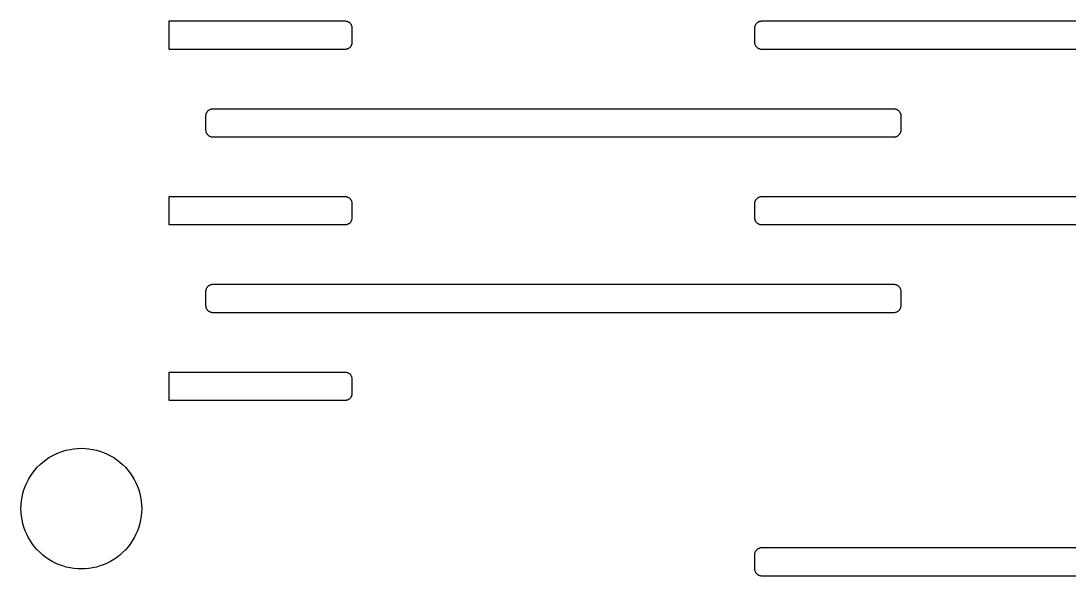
# Model space of a CAD drawing. Header units: metres. Extents: x -216 to 216, y -216 to 216.
# Drawn here: x -2.75 to 44.99, y -163.32 to -138.02 of the extents above; entities that cross this region are included whole.
import ezdxf

# ---------------------------------------------------------------- set-up
doc = ezdxf.new("R2010")
doc.units = ezdxf.units.M

msp = doc.modelspace()

# ---------------------------------------------------------------- linework, layer by layer
for p, q in [((4, -139.322), (4, -138.022)), ((4, -138.022), (12.0028, -138.022)), ((12.0028, -138.022), (12.0232, -138.023)), ((12.0232, -138.023), (12.0435, -138.025)), ((12.0435, -138.025), (12.0637, -138.028)), ((12.0637, -138.028), (12.0836, -138.032)), ((12.0836, -138.032), (12.1032, -138.038)), ((12.1032, -138.038), (12.1224, -138.045)), ((12.1224, -138.045), (12.1412, -138.053)), ((12.1412, -138.053), (12.1594, -138.062)), ((12.1594, -138.062), (12.1769, -138.073)), ((12.1769, -138.073), (12.1938, -138.084)), ((12.1938, -138.084), (12.2099, -138.097)), ((12.2099, -138.097), (12.2253, -138.11)), ((12.2253, -138.11), (12.2397, -138.125)), ((12.2397, -138.125), (12.2532, -138.14)), ((12.2532, -138.14), (12.2657, -138.156)), ((12.2657, -138.156), (12.2772, -138.173)), ((12.2772, -138.173), (12.2876, -138.191)), ((12.2876, -138.191), (12.2969, -138.209)), ((12.2969, -138.209), (12.305, -138.228)), ((12.305, -138.228), (12.3119, -138.247)), ((12.3119, -138.247), (12.3176, -138.266)), ((12.3176, -138.266), (12.322, -138.286)), ((12.322, -138.286), (12.3252, -138.306)), ((12.3252, -138.306), (12.3271, -138.327)), ((12.3271, -138.327), (12.3278, -138.347)), ((12.3278, -138.347), (12.3278, -138.997)), ((30.6778, -138.347), (30.6784, -138.327)), ((30.6778, -138.997), (30.6778, -138.347)), ((30.6784, -138.327), (30.6804, -138.306)), ((30.6804, -138.306), (30.6835, -138.286)), ((30.6835, -138.286), (30.688, -138.266)), ((30.688, -138.266), (30.6937, -138.247)), ((30.6937, -138.247), (30.7006, -138.228)), ((30.7006, -138.228), (30.7087, -138.209)), ((30.7087, -138.209), (30.718, -138.191)), ((30.718, -138.191), (30.7284, -138.173)), ((30.7284, -138.173), (30.7399, -138.156)), ((30.7399, -138.156), (30.7524, -138.14)), ((30.7524, -138.14), (30.7659, -138.125)), ((30.7659, -138.125), (30.7803, -138.11)), ((30.7803, -138.11), (30.7956, -138.097)), ((30.7956, -138.097), (30.8118, -138.084)), ((30.8118, -138.084), (30.8286, -138.073)), ((30.8286, -138.073), (30.8462, -138.062)), ((30.8462, -138.062), (30.8644, -138.053)), ((30.8644, -138.053), (30.8831, -138.045)), ((30.8831, -138.045), (30.9024, -138.038)), ((30.9024, -138.038), (30.922, -138.032)), ((30.922, -138.032), (30.9419, -138.028)), ((30.9419, -138.028), (30.9621, -138.025)), ((30.9621, -138.025), (30.9824, -138.023)), ((30.9824, -138.023), (31.0028, -138.022)), ((31.0028, -138.022), (62.0028, -138.022)), ((12.0028, -139.322), (4, -139.322)), ((12.0232, -139.322), (12.0028, -139.322)), ((12.0435, -139.32), (12.0232, -139.322)), ((12.0637, -139.316), (12.0435, -139.32)), ((12.0836, -139.312), (12.0637, -139.316)), ((12.1032, -139.306), (12.0836, -139.312)), ((12.1224, -139.299), (12.1032, -139.306)), ((12.1412, -139.291), (12.1224, -139.299)), ((12.1594, -139.282), (12.1412, -139.291)), ((12.1769, -139.272), (12.1594, -139.282)), ((12.1938, -139.26), (12.1769, -139.272)), ((12.2099, -139.248), (12.1938, -139.26)), ((12.2253, -139.234), (12.2099, -139.248)), ((12.2397, -139.22), (12.2253, -139.234)), ((12.2532, -139.204), (12.2397, -139.22)), ((12.2657, -139.188), (12.2532, -139.204)), ((12.2772, -139.171), (12.2657, -139.188)), ((12.2876, -139.154), (12.2772, -139.171)), ((12.2969, -139.136), (12.2876, -139.154)), ((12.305, -139.117), (12.2969, -139.136)), ((12.3119, -139.098), (12.305, -139.117)), ((12.3176, -139.078), (12.3119, -139.098)), ((12.322, -139.058), (12.3176, -139.078)), ((12.3252, -139.038), (12.322, -139.058)), ((12.3271, -139.018), (12.3252, -139.038)), ((12.3278, -138.997), (12.3271, -139.018)), ((30.6784, -139.018), (30.6778, -138.997)), ((30.6804, -139.038), (30.6784, -139.018)), ((30.6835, -139.058), (30.6804, -139.038)), ((30.688, -139.078), (30.6835, -139.058)), ((30.6937, -139.098), (30.688, -139.078)), ((30.7006, -139.117), (30.6937, -139.098)), ((30.7087, -139.136), (30.7006, -139.117)), ((30.718, -139.154), (30.7087, -139.136)), ((30.7284, -139.171), (30.718, -139.154)), ((30.7399, -139.188), (30.7284, -139.171)), ((30.7524, -139.204), (30.7399, -139.188)), ((30.7659, -139.22), (30.7524, -139.204)), ((30.7803, -139.234), (30.7659, -139.22)), ((30.7956, -139.248), (30.7803, -139.234)), ((30.8118, -139.26), (30.7956, -139.248)), ((30.8286, -139.272), (30.8118, -139.26)), ((30.8462, -139.282), (30.8286, -139.272)), ((30.8644, -139.291), (30.8462, -139.282)), ((30.8831, -139.299), (30.8644, -139.291)), ((30.9024, -139.306), (30.8831, -139.299)), ((30.922, -139.312), (30.9024, -139.306)), ((30.9419, -139.316), (30.922, -139.312)), ((30.9621, -139.32), (30.9419, -139.316)), ((30.9824, -139.322), (30.9621, -139.32)), ((31.0028, -139.322), (30.9824, -139.322)), ((62.0028, -139.322), (31.0028, -139.322)), ((5.688, -142.266), (5.6937, -142.247)), ((5.6937, -142.247), (5.70061, -142.228)), ((5.70061, -142.228), (5.70872, -142.209)), ((5.70872, -142.209), (5.71799, -142.191)), ((5.71799, -142.191), (5.72838, -142.173)), ((5.72838, -142.173), (5.73987, -142.156)), ((5.73987, -142.156), (5.75238, -142.14)), ((5.75238, -142.14), (5.76587, -142.125)), ((5.76587, -142.125), (5.78032, -142.11)), ((5.78032, -142.11), (5.79562, -142.097)), ((5.79562, -142.097), (5.81177, -142.084)), ((5.81177, -142.084), (5.82864, -142.073)), ((5.82864, -142.073), (5.84622, -142.062)), ((5.84622, -142.062), (5.86441, -142.053)), ((5.86441, -142.053), (5.88315, -142.045)), ((5.88315, -142.045), (5.90236, -142.038)), ((5.90236, -142.038), (5.92197, -142.032)), ((5.92197, -142.032), (5.94189, -142.028)), ((5.94189, -142.028), (5.96205, -142.025)), ((5.96205, -142.025), (5.98239, -142.023)), ((5.98239, -142.023), (6.00279, -142.022)), ((6.00279, -142.022), (37.0028, -142.022)), ((37.0028, -142.022), (37.0232, -142.023)), ((37.0232, -142.023), (37.0435, -142.025)), ((37.0435, -142.025), (37.0637, -142.028)), ((37.0637, -142.028), (37.0836, -142.032)), ((37.0836, -142.032), (37.1032, -142.038)), ((37.1032, -142.038), (37.1224, -142.045)), ((37.1224, -142.045), (37.1412, -142.053)), ((37.1412, -142.053), (37.1594, -142.062)), ((37.1594, -142.062), (37.1769, -142.073)), ((37.1769, -142.073), (37.1938, -142.084)), ((37.1938, -142.084), (37.21, -142.097)), ((37.21, -142.097), (37.2253, -142.11)), ((37.2253, -142.11), (37.2397, -142.125)), ((37.2397, -142.125), (37.2532, -142.14)), ((37.2532, -142.14), (37.2657, -142.156)), ((37.2657, -142.156), (37.2772, -142.173)), ((37.2772, -142.173), (37.2876, -142.191)), ((37.2876, -142.191), (37.2969, -142.209)), ((37.2969, -142.209), (37.305, -142.228)), ((37.305, -142.228), (37.3119, -142.247)), ((37.3119, -142.247), (37.3176, -142.266)), ((5.6778, -142.347), (5.67844, -142.327)), ((5.6778, -142.997), (5.6778, -142.347)), ((5.67844, -142.327), (5.68036, -142.306)), ((5.68036, -142.306), (5.68355, -142.286)), ((5.68355, -142.286), (5.688, -142.266)), ((37.3176, -142.266), (37.322, -142.286)), ((37.322, -142.286), (37.3252, -142.306)), ((37.3252, -142.306), (37.3271, -142.327)), ((37.3271, -142.327), (37.3278, -142.347)), ((37.3278, -142.347), (37.3278, -142.997)), ((5.67844, -143.018), (5.6778, -142.997)), ((5.68036, -143.038), (5.67844, -143.018)), ((5.68355, -143.058), (5.68036, -143.038)), ((5.688, -143.078), (5.68355, -143.058)), ((5.6937, -143.098), (5.688, -143.078)), ((5.70061, -143.117), (5.6937, -143.098)), ((5.70872, -143.136), (5.70061, -143.117)), ((5.71799, -143.154), (5.70872, -143.136)), ((5.72838, -143.171), (5.71799, -143.154)), ((5.73987, -143.188), (5.72838, -143.171)), ((5.75238, -143.204), (5.73987, -143.188)), ((5.76587, -143.22), (5.75238, -143.204)), ((5.78032, -143.234), (5.76587, -143.22)), ((37.2397, -143.22), (37.2253, -143.234)), ((37.2532, -143.204), (37.2397, -143.22)), ((37.2657, -143.188), (37.2532, -143.204)), ((37.2772, -143.171), (37.2657, -143.188)), ((37.2876, -143.154), (37.2772, -143.171)), ((37.2969, -143.136), (37.2876, -143.154)), ((37.305, -143.117), (37.2969, -143.136)), ((37.3119, -143.098), (37.305, -143.117)), ((37.3176, -143.078), (37.3119, -143.098)), ((37.322, -143.058), (37.3176, -143.078)), ((37.3252, -143.038), (37.322, -143.058)), ((37.3271, -143.018), (37.3252, -143.038)), ((37.3278, -142.997), (37.3271, -143.018)), ((5.79562, -143.248), (5.78032, -143.234)), ((5.81177, -143.26), (5.79562, -143.248)), ((5.82864, -143.272), (5.81177, -143.26)), ((5.84622, -143.282), (5.82864, -143.272)), ((5.86441, -143.291), (5.84622, -143.282)), ((5.88315, -143.299), (5.86441, -143.291)), ((5.90236, -143.306), (5.88315, -143.299)), ((5.92197, -143.312), (5.90236, -143.306)), ((5.94189, -143.316), (5.92197, -143.312)), ((5.96205, -143.32), (5.94189, -143.316)), ((5.98239, -143.322), (5.96205, -143.32)), ((6.00279, -143.322), (5.98239, -143.322)), ((37.0028, -143.322), (6.00279, -143.322)), ((37.0232, -143.322), (37.0028, -143.322)), ((37.0435, -143.32), (37.0232, -143.322)), ((37.0637, -143.316), (37.0435, -143.32)), ((37.0836, -143.312), (37.0637, -143.316)), ((37.1032, -143.306), (37.0836, -143.312)), ((37.1224, -143.299), (37.1032, -143.306)), ((37.1412, -143.291), (37.1224, -143.299)), ((37.1594, -143.282), (37.1412, -143.291)), ((37.1769, -143.272), (37.1594, -143.282)), ((37.1938, -143.26), (37.1769, -143.272)), ((37.21, -143.248), (37.1938, -143.26)), ((37.2253, -143.234), (37.21, -143.248)), ((4, -147.322), (4, -146.022)), ((4, -146.022), (12.0028, -146.022)), ((12.0028, -146.022), (12.0232, -146.023)), ((12.0232, -146.023), (12.0435, -146.025)), ((12.0435, -146.025), (12.0637, -146.028)), ((12.0637, -146.028), (12.0836, -146.032)), ((12.0836, -146.032), (12.1032, -146.038)), ((12.1032, -146.038), (12.1224, -146.045)), ((12.1224, -146.045), (12.1412, -146.053)), ((12.1412, -146.053), (12.1594, -146.062)), ((12.1594, -146.062), (12.1769, -146.073)), ((12.1769, -146.073), (12.1938, -146.084)), ((12.1938, -146.084), (12.2099, -146.097)), ((30.7956, -146.097), (30.8118, -146.084)), ((30.8118, -146.084), (30.8286, -146.073)), ((30.8286, -146.073), (30.8462, -146.062)), ((30.8462, -146.062), (30.8644, -146.053)), ((30.8644, -146.053), (30.8831, -146.045)), ((30.8831, -146.045), (30.9024, -146.038)), ((30.9024, -146.038), (30.922, -146.032)), ((30.922, -146.032), (30.9419, -146.028)), ((30.9419, -146.028), (30.9621, -146.025)), ((30.9621, -146.025), (30.9824, -146.023)), ((30.9824, -146.023), (31.0028, -146.022)), ((31.0028, -146.022), (55.445, -146.022)), ((12.2099, -146.097), (12.2253, -146.11)), ((12.2253, -146.11), (12.2397, -146.125)), ((12.2397, -146.125), (12.2532, -146.14)), ((12.2532, -146.14), (12.2657, -146.156)), ((12.2657, -146.156), (12.2772, -146.173)), ((12.2772, -146.173), (12.2876, -146.191)), ((12.2876, -146.191), (12.2969, -146.209)), ((12.2969, -146.209), (12.305, -146.228)), ((12.305, -146.228), (12.3119, -146.247)), ((12.3119, -146.247), (12.3176, -146.266)), ((12.3176, -146.266), (12.322, -146.286)), ((12.322, -146.286), (12.3252, -146.306)), ((12.3252, -146.306), (12.3271, -146.327)), ((12.3271, -146.327), (12.3278, -146.347)), ((12.3278, -146.347), (12.3278, -146.997)), ((30.6778, -146.347), (30.6784, -146.327)), ((30.6778, -146.997), (30.6778, -146.347)), ((30.6784, -146.327), (30.6804, -146.306)), ((30.6804, -146.306), (30.6835, -146.286)), ((30.6835, -146.286), (30.688, -146.266)), ((30.688, -146.266), (30.6937, -146.247)), ((30.6937, -146.247), (30.7006, -146.228)), ((30.7006, -146.228), (30.7087, -146.209)), ((30.7087, -146.209), (30.718, -146.191)), ((30.718, -146.191), (30.7284, -146.173)), ((30.7284, -146.173), (30.7399, -146.156)), ((30.7399, -146.156), (30.7524, -146.14)), ((30.7524, -146.14), (30.7659, -146.125)), ((30.7659, -146.125), (30.7803, -146.11)), ((30.7803, -146.11), (30.7956, -146.097)), ((12.3252, -147.038), (12.322, -147.058)), ((12.3271, -147.018), (12.3252, -147.038)), ((12.3278, -146.997), (12.3271, -147.018)), ((30.6784, -147.018), (30.6778, -146.997)), ((30.6804, -147.038), (30.6784, -147.018)), ((30.6835, -147.058), (30.6804, -147.038)), ((12.0028, -147.322), (4, -147.322)), ((12.0232, -147.322), (12.0028, -147.322)), ((12.0435, -147.32), (12.0232, -147.322)), ((12.0637, -147.316), (12.0435, -147.32)), ((12.0836, -147.312), (12.0637, -147.316)), ((12.1032, -147.306), (12.0836, -147.312)), ((12.1224, -147.299), (12.1032, -147.306)), ((12.1412, -147.291), (12.1224, -147.299)), ((12.1594, -147.282), (12.1412, -147.291)), ((12.1769, -147.272), (12.1594, -147.282)), ((12.1938, -147.26), (12.1769, -147.272)), ((12.2099, -147.248), (12.1938, -147.26)), ((12.2253, -147.234), (12.2099, -147.248)), ((12.2397, -147.22), (12.2253, -147.234)), ((12.2532, -147.204), (12.2397, -147.22)), ((12.2657, -147.188), (12.2532, -147.204)), ((12.2772, -147.171), (12.2657, -147.188)), ((12.2876, -147.154), (12.2772, -147.171)), ((12.2969, -147.136), (12.2876, -147.154)), ((12.305, -147.117), (12.2969, -147.136)), ((12.3119, -147.098), (12.305, -147.117)), ((12.3176, -147.078), (12.3119, -147.098)), ((12.322, -147.058), (12.3176, -147.078)), ((30.688, -147.078), (30.6835, -147.058)), ((30.6937, -147.098), (30.688, -147.078)), ((30.7006, -147.117), (30.6937, -147.098)), ((30.7087, -147.136), (30.7006, -147.117)), ((30.718, -147.154), (30.7087, -147.136)), ((30.7284, -147.171), (30.718, -147.154)), ((30.7399, -147.188), (30.7284, -147.171)), ((30.7524, -147.204), (30.7399, -147.188)), ((30.7659, -147.22), (30.7524, -147.204)), ((30.7803, -147.234), (30.7659, -147.22)), ((30.7956, -147.248), (30.7803, -147.234)), ((30.8118, -147.26), (30.7956, -147.248)), ((30.8286, -147.272), (30.8118, -147.26)), ((30.8462, -147.282), (30.8286, -147.272)), ((30.8644, -147.291), (30.8462, -147.282)), ((30.8831, -147.299), (30.8644, -147.291)), ((30.9024, -147.306), (30.8831, -147.299)), ((30.922, -147.312), (30.9024, -147.306)), ((30.9419, -147.316), (30.922, -147.312)), ((30.9621, -147.32), (30.9419, -147.316)), ((30.9824, -147.322), (30.9621, -147.32)), ((31.0028, -147.322), (30.9824, -147.322)), ((51.8341, -147.322), (31.0028, -147.322)), ((5.6778, -150.347), (5.67844, -150.327)), ((5.6778, -150.997), (5.6778, -150.347)), ((5.67844, -150.327), (5.68036, -150.306)), ((5.68036, -150.306), (5.68355, -150.286)), ((5.68355, -150.286), (5.688, -150.266)), ((5.688, -150.266), (5.6937, -150.247)), ((5.6937, -150.247), (5.70061, -150.228)), ((5.70061, -150.228), (5.70872, -150.209)), ((5.70872, -150.209), (5.71799, -150.191)), ((5.71799, -150.191), (5.72838, -150.173)), ((5.72838, -150.173), (5.73987, -150.156)), ((5.73987, -150.156), (5.75238, -150.14)), ((5.75238, -150.14), (5.76587, -150.125)), ((5.76587, -150.125), (5.78032, -150.11)), ((5.78032, -150.11), (5.79562, -150.097)), ((5.79562, -150.097), (5.81177, -150.084)), ((5.81177, -150.084), (5.82864, -150.073)), ((5.82864, -150.073), (5.84622, -150.062)), ((5.84622, -150.062), (5.86441, -150.053)), ((5.86441, -150.053), (5.88315, -150.045)), ((5.88315, -150.045), (5.90236, -150.038)), ((5.90236, -150.038), (5.92197, -150.032)), ((5.92197, -150.032), (5.94189, -150.028)), ((5.94189, -150.028), (5.96205, -150.025)), ((5.96205, -150.025), (5.98239, -150.023)), ((5.98239, -150.023), (6.00279, -150.022)), ((6.00279, -150.022), (37.0028, -150.022)), ((37.0028, -150.022), (37.0232, -150.023)), ((37.0232, -150.023), (37.0435, -150.025)), ((37.0435, -150.025), (37.0637, -150.028)), ((37.0637, -150.028), (37.0836, -150.032)), ((37.0836, -150.032), (37.1032, -150.038)), ((37.1032, -150.038), (37.1224, -150.045)), ((37.1224, -150.045), (37.1412, -150.053)), ((37.1412, -150.053), (37.1594, -150.062)), ((37.1594, -150.062), (37.1769, -150.073)), ((37.1769, -150.073), (37.1938, -150.084)), ((37.1938, -150.084), (37.21, -150.097)), ((37.21, -150.097), (37.2253, -150.11)), ((37.2253, -150.11), (37.2397, -150.125)), ((37.2397, -150.125), (37.2532, -150.14)), ((37.2532, -150.14), (37.2657, -150.156)), ((37.2657, -150.156), (37.2772, -150.173)), ((37.2772, -150.173), (37.2876, -150.191)), ((37.2876, -150.191), (37.2969, -150.209)), ((37.2969, -150.209), (37.305, -150.228)), ((37.305, -150.228), (37.3119, -150.247)), ((37.3119, -150.247), (37.3176, -150.266)), ((37.3176, -150.266), (37.322, -150.286)), ((37.322, -150.286), (37.3252, -150.306)), ((37.3252, -150.306), (37.3271, -150.327)), ((37.3271, -150.327), (37.3278, -150.347)), ((37.3278, -150.347), (37.3278, -150.997)), ((5.67844, -151.018), (5.6778, -150.997)), ((5.68036, -151.038), (5.67844, -151.018)), ((5.68355, -151.058), (5.68036, -151.038)), ((5.688, -151.078), (5.68355, -151.058)), ((5.6937, -151.098), (5.688, -151.078)), ((5.70061, -151.117), (5.6937, -151.098)), ((5.70872, -151.136), (5.70061, -151.117)), ((5.71799, -151.154), (5.70872, -151.136)), ((5.72838, -151.171), (5.71799, -151.154)), ((5.73987, -151.188), (5.72838, -151.171)), ((5.75238, -151.204), (5.73987, -151.188)), ((5.76587, -151.22), (5.75238, -151.204)), ((5.78032, -151.234), (5.76587, -151.22)), ((5.79562, -151.248), (5.78032, -151.234)), ((5.81177, -151.26), (5.79562, -151.248)), ((5.82864, -151.272), (5.81177, -151.26)), ((5.84622, -151.282), (5.82864, -151.272)), ((5.86441, -151.291), (5.84622, -151.282)), ((5.88315, -151.299), (5.86441, -151.291)), ((5.90236, -151.306), (5.88315, -151.299)), ((5.92197, -151.312), (5.90236, -151.306)), ((5.94189, -151.316), (5.92197, -151.312)), ((5.96205, -151.32), (5.94189, -151.316)), ((5.98239, -151.322), (5.96205, -151.32)), ((6.00279, -151.322), (5.98239, -151.322)), ((37.0028, -151.322), (6.00279, -151.322)), ((37.0232, -151.322), (37.0028, -151.322)), ((37.0435, -151.32), (37.0232, -151.322)), ((37.0637, -151.316), (37.0435, -151.32)), ((37.0836, -151.312), (37.0637, -151.316)), ((37.1032, -151.306), (37.0836, -151.312)), ((37.1224, -151.299), (37.1032, -151.306)), ((37.1412, -151.291), (37.1224, -151.299)), ((37.1594, -151.282), (37.1412, -151.291)), ((37.1769, -151.272), (37.1594, -151.282)), ((37.1938, -151.26), (37.1769, -151.272)), ((37.21, -151.248), (37.1938, -151.26)), ((37.2253, -151.234), (37.21, -151.248)), ((37.2397, -151.22), (37.2253, -151.234)), ((37.2532, -151.204), (37.2397, -151.22)), ((37.2657, -151.188), (37.2532, -151.204)), ((37.2772, -151.171), (37.2657, -151.188)), ((37.2876, -151.154), (37.2772, -151.171)), ((37.2969, -151.136), (37.2876, -151.154)), ((37.305, -151.117), (37.2969, -151.136)), ((37.3119, -151.098), (37.305, -151.117)), ((37.3176, -151.078), (37.3119, -151.098)), ((37.322, -151.058), (37.3176, -151.078)), ((37.3252, -151.038), (37.322, -151.058)), ((37.3271, -151.018), (37.3252, -151.038)), ((37.3278, -150.997), (37.3271, -151.018)), ((4, -155.322), (4, -154.022)), ((4, -154.022), (12.0028, -154.022)), ((12.0028, -154.022), (12.0232, -154.023)), ((12.0232, -154.023), (12.0435, -154.025)), ((12.0435, -154.025), (12.0637, -154.028)), ((12.0637, -154.028), (12.0836, -154.032)), ((12.0836, -154.032), (12.1032, -154.038)), ((12.1032, -154.038), (12.1224, -154.045)), ((12.1224, -154.045), (12.1412, -154.053)), ((12.1412, -154.053), (12.1594, -154.062)), ((12.1594, -154.062), (12.1769, -154.073)), ((12.1769, -154.073), (12.1938, -154.084)), ((12.1938, -154.084), (12.2099, -154.097)), ((12.2099, -154.097), (12.2253, -154.11)), ((12.2253, -154.11), (12.2397, -154.125)), ((12.2397, -154.125), (12.2532, -154.14)), ((12.2532, -154.14), (12.2657, -154.156)), ((12.2657, -154.156), (12.2772, -154.173)), ((12.2772, -154.173), (12.2876, -154.191)), ((12.2876, -154.191), (12.2969, -154.209)), ((12.2969, -154.209), (12.305, -154.228)), ((12.305, -154.228), (12.3119, -154.247)), ((12.3119, -154.247), (12.3176, -154.266)), ((12.3176, -154.266), (12.322, -154.286)), ((12.322, -154.286), (12.3252, -154.306)), ((12.3252, -154.306), (12.3271, -154.327)), ((12.3271, -154.327), (12.3278, -154.347)), ((12.3278, -154.347), (12.3278, -154.997)), ((12.2876, -155.154), (12.2772, -155.171)), ((12.2969, -155.136), (12.2876, -155.154)), ((12.305, -155.117), (12.2969, -155.136)), ((12.3119, -155.098), (12.305, -155.117)), ((12.3176, -155.078), (12.3119, -155.098)), ((12.322, -155.058), (12.3176, -155.078)), ((12.3252, -155.038), (12.322, -155.058)), ((12.3271, -155.018), (12.3252, -155.038)), ((12.3278, -154.997), (12.3271, -155.018)), ((12.0028, -155.322), (4, -155.322)), ((12.0232, -155.322), (12.0028, -155.322)), ((12.0435, -155.32), (12.0232, -155.322)), ((12.0637, -155.316), (12.0435, -155.32)), ((12.0836, -155.312), (12.0637, -155.316)), ((12.1032, -155.306), (12.0836, -155.312)), ((12.1224, -155.299), (12.1032, -155.306)), ((12.1412, -155.291), (12.1224, -155.299)), ((12.1594, -155.282), (12.1412, -155.291)), ((12.1769, -155.272), (12.1594, -155.282)), ((12.1938, -155.26), (12.1769, -155.272)), ((12.2099, -155.248), (12.1938, -155.26)), ((12.2253, -155.234), (12.2099, -155.248)), ((12.2397, -155.22), (12.2253, -155.234)), ((12.2532, -155.204), (12.2397, -155.22)), ((12.2657, -155.188), (12.2532, -155.204)), ((12.2772, -155.171), (12.2657, -155.188)), ((-0.51529, -157.547), (-0.34467, -157.52)), ((-0.34467, -157.52), (-0.17267, -157.503)), ((-0.17267, -157.503), (0, -157.498)), ((0, -157.498), (0.17267, -157.503)), ((0.17267, -157.503), (0.34467, -157.52)), ((0.34467, -157.52), (0.51529, -157.547)), ((-1.61641, -158.023), (-1.47351, -157.926)), ((-1.47351, -157.926), (-1.32481, -157.838)), ((-1.32481, -157.838), (-1.17088, -157.76)), ((-1.17088, -157.76), (-1.01233, -157.691)), ((-1.01233, -157.691), (-0.84979, -157.632)), ((-0.84979, -157.632), (-0.68388, -157.584)), ((-0.68388, -157.584), (-0.51529, -157.547)), ((0.51529, -157.547), (0.68388, -157.584)), ((0.68388, -157.584), (0.84979, -157.632)), ((0.84979, -157.632), (1.01233, -157.691)), ((1.01233, -157.691), (1.17088, -157.76)), ((1.17088, -157.76), (1.32481, -157.838)), ((1.32481, -157.838), (1.47351, -157.926)), ((1.47351, -157.926), (1.61641, -158.023)), ((-2.22479, -158.631), (-2.1189, -158.495)), ((-2.1189, -158.495), (-2.00465, -158.365)), ((-2.00465, -158.365), (-1.88249, -158.243)), ((-1.88249, -158.243), (-1.75291, -158.129)), ((-1.75291, -158.129), (-1.61641, -158.023)), ((1.61641, -158.023), (1.75291, -158.129)), ((1.75291, -158.129), (1.88249, -158.243)), ((1.88249, -158.243), (2.00465, -158.365)), ((2.00465, -158.365), (2.1189, -158.495)), ((2.1189, -158.495), (2.22479, -158.631)), ((-2.48827, -159.077), (-2.40984, -158.923)), ((-2.40984, -158.923), (-2.3219, -158.774)), ((-2.3219, -158.774), (-2.22479, -158.631)), ((2.22479, -158.631), (2.3219, -158.774)), ((2.3219, -158.774), (2.40984, -158.923)), ((2.40984, -158.923), (2.48827, -159.077)), ((-2.66359, -159.564), (-2.6154, -159.398)), ((-2.6154, -159.398), (-2.55688, -159.236)), ((-2.55688, -159.236), (-2.48827, -159.077)), ((2.48827, -159.077), (2.55688, -159.236)), ((2.55688, -159.236), (2.6154, -159.398)), ((2.6154, -159.398), (2.66359, -159.564)), ((-2.74457, -160.075), (-2.7283, -159.903)), ((-2.7283, -159.903), (-2.70128, -159.733)), ((-2.70128, -159.733), (-2.66359, -159.564)), ((2.66359, -159.564), (2.70128, -159.733)), ((2.70128, -159.733), (2.7283, -159.903)), ((2.7283, -159.903), (2.74457, -160.075)), ((-2.75, -160.248), (-2.74457, -160.075)), ((-2.74457, -160.421), (-2.75, -160.248)), ((2.74457, -160.075), (2.75, -160.248)), ((2.75, -160.248), (2.74457, -160.421)), ((-2.7283, -160.593), (-2.74457, -160.421)), ((-2.70128, -160.763), (-2.7283, -160.593)), ((-2.66359, -160.932), (-2.70128, -160.763)), ((2.70128, -160.763), (2.66359, -160.932)), ((2.7283, -160.593), (2.70128, -160.763)), ((2.74457, -160.421), (2.7283, -160.593)), ((-2.6154, -161.098), (-2.66359, -160.932)), ((-2.55688, -161.26), (-2.6154, -161.098)), ((-2.48827, -161.419), (-2.55688, -161.26)), ((2.55688, -161.26), (2.48827, -161.419)), ((2.6154, -161.098), (2.55688, -161.26)), ((2.66359, -160.932), (2.6154, -161.098)), ((-2.40984, -161.573), (-2.48827, -161.419)), ((-2.3219, -161.721), (-2.40984, -161.573)), ((-2.22479, -161.864), (-2.3219, -161.721)), ((2.3219, -161.721), (2.22479, -161.864)), ((2.40984, -161.573), (2.3219, -161.721)), ((2.48827, -161.419), (2.40984, -161.573)), ((-2.1189, -162.001), (-2.22479, -161.864)), ((-2.00465, -162.13), (-2.1189, -162.001)), ((-1.88249, -162.253), (-2.00465, -162.13)), ((-1.75291, -162.367), (-1.88249, -162.253)), ((1.88249, -162.253), (1.75291, -162.367)), ((2.00465, -162.13), (1.88249, -162.253)), ((2.1189, -162.001), (2.00465, -162.13)), ((2.22479, -161.864), (2.1189, -162.001)), ((30.6784, -162.327), (30.6804, -162.306)), ((30.6804, -162.306), (30.6835, -162.286)), ((30.6835, -162.286), (30.688, -162.266)), ((30.688, -162.266), (30.6937, -162.247)), ((30.6937, -162.247), (30.7006, -162.228)), ((30.7006, -162.228), (30.7087, -162.209)), ((30.7087, -162.209), (30.718, -162.191)), ((30.718, -162.191), (30.7284, -162.173)), ((30.7284, -162.173), (30.7399, -162.156)), ((30.7399, -162.156), (30.7524, -162.14)), ((30.7524, -162.14), (30.7659, -162.125)), ((30.7659, -162.125), (30.7803, -162.11)), ((30.7803, -162.11), (30.7956, -162.097)), ((30.7956, -162.097), (30.8118, -162.084)), ((30.8118, -162.084), (30.8286, -162.073)), ((30.8286, -162.073), (30.8462, -162.062)), ((30.8462, -162.062), (30.8644, -162.053)), ((30.8644, -162.053), (30.8831, -162.045)), ((30.8831, -162.045), (30.9024, -162.038)), ((30.9024, -162.038), (30.922, -162.032)), ((30.922, -162.032), (30.9419, -162.028)), ((30.9419, -162.028), (30.9621, -162.025)), ((30.9621, -162.025), (30.9824, -162.023)), ((30.9824, -162.023), (31.0028, -162.022)), ((31.0028, -162.022), (62.0028, -162.022)), ((-1.61641, -162.473), (-1.75291, -162.367)), ((-1.47351, -162.57), (-1.61641, -162.473)), ((-1.32481, -162.658), (-1.47351, -162.57)), ((-1.17088, -162.736), (-1.32481, -162.658)), ((-1.01233, -162.805), (-1.17088, -162.736)), ((1.17088, -162.736), (1.01233, -162.805)), ((1.32481, -162.658), (1.17088, -162.736)), ((1.47351, -162.57), (1.32481, -162.658)), ((1.61641, -162.473), (1.47351, -162.57)), ((1.75291, -162.367), (1.61641, -162.473)), ((30.6778, -162.347), (30.6784, -162.327)), ((30.6778, -162.997), (30.6778, -162.347)), ((-0.84979, -162.863), (-1.01233, -162.805)), ((-0.68388, -162.911), (-0.84979, -162.863)), ((-0.51529, -162.949), (-0.68388, -162.911)), ((-0.34467, -162.976), (-0.51529, -162.949)), ((-0.17267, -162.992), (-0.34467, -162.976)), ((0, -162.998), (-0.17267, -162.992)), ((0.17267, -162.992), (0, -162.998)), ((0.34467, -162.976), (0.17267, -162.992)), ((0.51529, -162.949), (0.34467, -162.976)), ((0.68388, -162.911), (0.51529, -162.949)), ((0.84979, -162.863), (0.68388, -162.911)), ((1.01233, -162.805), (0.84979, -162.863)), ((30.6784, -163.018), (30.6778, -162.997)), ((30.6804, -163.038), (30.6784, -163.018)), ((30.6835, -163.058), (30.6804, -163.038)), ((30.688, -163.078), (30.6835, -163.058)), ((30.6937, -163.098), (30.688, -163.078)), ((30.7006, -163.117), (30.6937, -163.098)), ((30.7087, -163.136), (30.7006, -163.117)), ((30.718, -163.154), (30.7087, -163.136)), ((30.7284, -163.171), (30.718, -163.154)), ((30.7399, -163.188), (30.7284, -163.171)), ((30.7524, -163.204), (30.7399, -163.188)), ((30.7659, -163.22), (30.7524, -163.204)), ((30.7803, -163.234), (30.7659, -163.22)), ((30.7956, -163.248), (30.7803, -163.234)), ((30.8118, -163.26), (30.7956, -163.248)), ((30.8286, -163.272), (30.8118, -163.26)), ((30.8462, -163.282), (30.8286, -163.272)), ((30.8644, -163.291), (30.8462, -163.282)), ((30.8831, -163.299), (30.8644, -163.291)), ((30.9024, -163.306), (30.8831, -163.299)), ((30.922, -163.312), (30.9024, -163.306)), ((30.9419, -163.316), (30.922, -163.312)), ((30.9621, -163.32), (30.9419, -163.316)), ((30.9824, -163.322), (30.9621, -163.32)), ((31.0028, -163.322), (30.9824, -163.322)), ((62.0028, -163.322), (31.0028, -163.322))]:
    msp.add_line(p, q)

doc.saveas('drawing.dxf')
